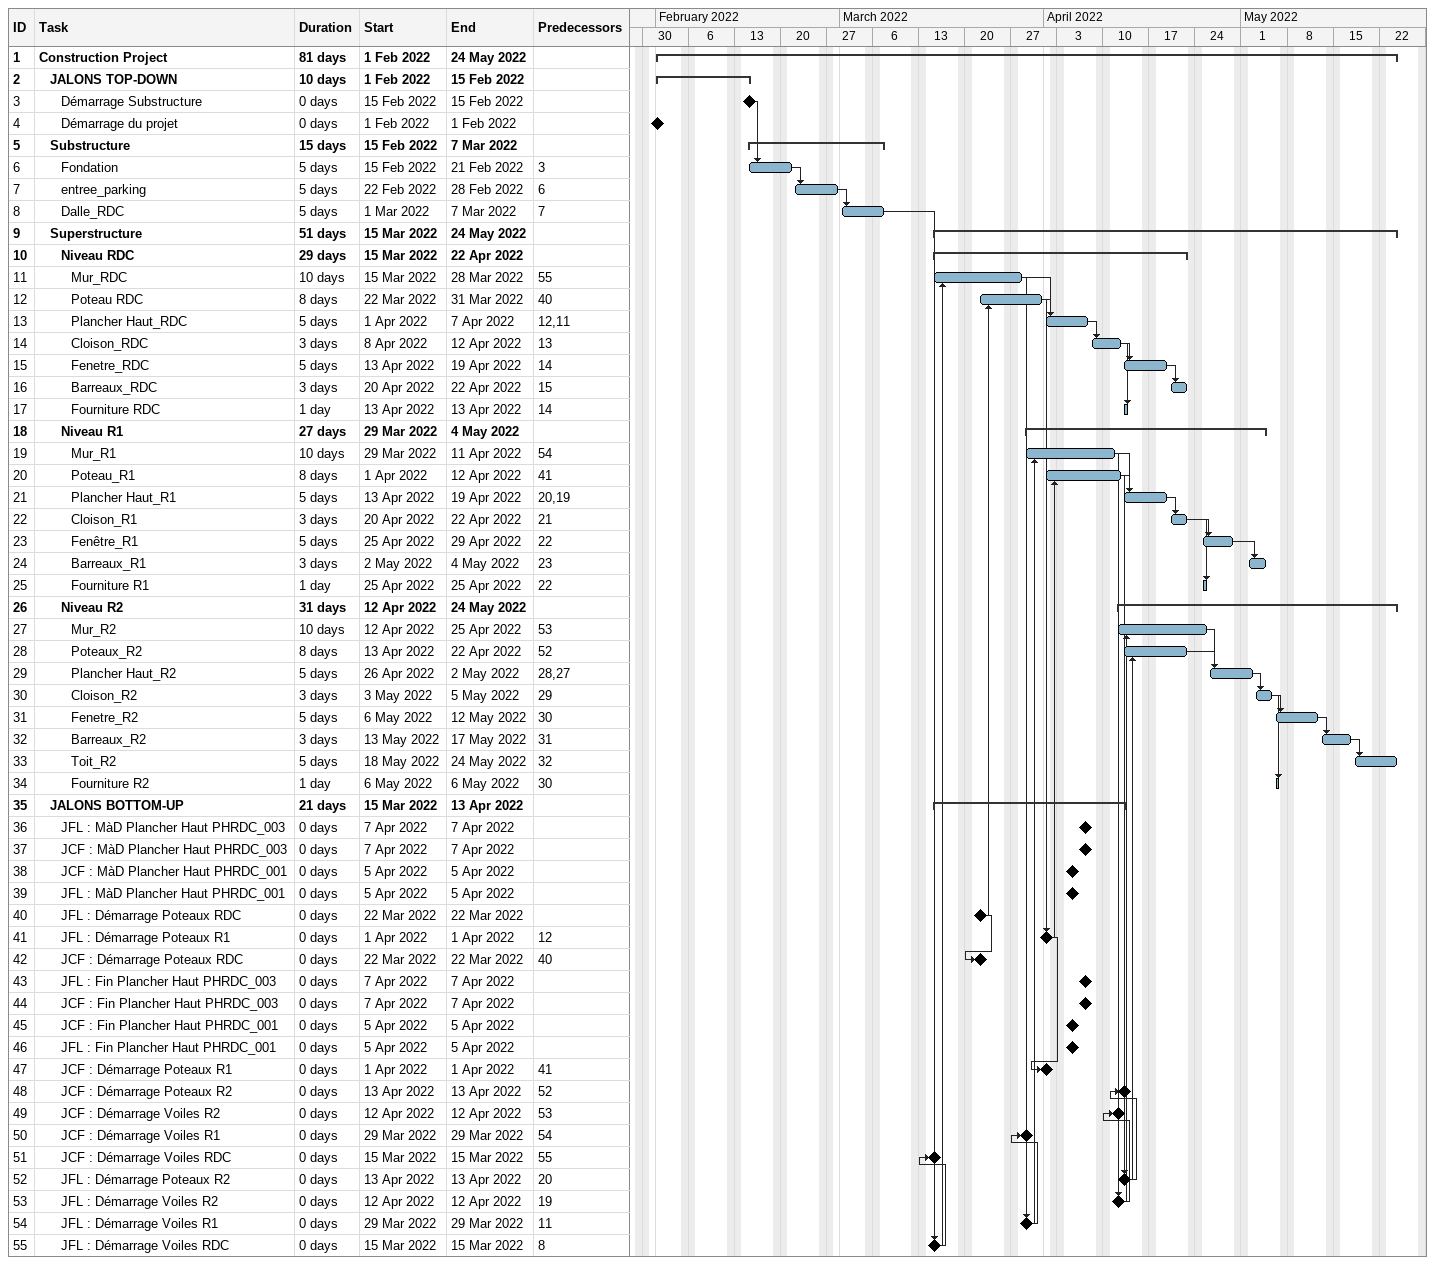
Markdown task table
| ID | Level | Task | Duration | Start | Finish | Predecessors |
|---|---|---|---|---|---|---|
| 1 | 1 | **Construction Project** | 81d | 2022-02-01 | 2022-05-24 |  |
| 2 | 2 | **JALONS TOP-DOWN** | 10d | 2022-02-01 | 2022-02-15 |  |
| 3 | 3 | Démarrage Substructure | 0d | 2022-02-15 | 2022-02-15 |  |
| 4 | 3 | Démarrage du projet | 0d | 2022-02-01 | 2022-02-01 |  |
| 5 | 2 | **Substructure** | 15d | 2022-02-15 | 2022-03-07 |  |
| 6 | 3 | Fondation | 5d | 2022-02-15 | 2022-02-21 | 3 |
| 7 | 3 | entree_parking | 5d | 2022-02-22 | 2022-02-28 | 6 |
| 8 | 3 | Dalle_RDC | 5d | 2022-03-01 | 2022-03-07 | 7 |
| 9 | 2 | **Superstructure** | 51d | 2022-03-15 | 2022-05-24 |  |
| 10 | 3 | **Niveau RDC** | 29d | 2022-03-15 | 2022-04-22 |  |
| 11 | 4 | Mur_RDC | 10d | 2022-03-15 | 2022-03-28 | 55 |
| 12 | 4 | Poteau RDC | 8d | 2022-03-22 | 2022-03-31 | 40 |
| 13 | 4 | Plancher Haut_RDC | 5d | 2022-04-01 | 2022-04-07 | 12, 11 |
| 14 | 4 | Cloison_RDC | 3d | 2022-04-08 | 2022-04-12 | 13 |
| 15 | 4 | Fenetre_RDC | 5d | 2022-04-13 | 2022-04-19 | 14 |
| 16 | 4 | Barreaux_RDC | 3d | 2022-04-20 | 2022-04-22 | 15 |
| 17 | 4 | Fourniture RDC | 1d | 2022-04-13 | 2022-04-13 | 14 |
| 18 | 3 | **Niveau R1** | 27d | 2022-03-29 | 2022-05-04 |  |
| 19 | 4 | Mur_R1 | 10d | 2022-03-29 | 2022-04-11 | 54 |
| 20 | 4 | Poteau_R1 | 8d | 2022-04-01 | 2022-04-12 | 41 |
| 21 | 4 | Plancher Haut_R1 | 5d | 2022-04-13 | 2022-04-19 | 20, 19 |
| 22 | 4 | Cloison_R1 | 3d | 2022-04-20 | 2022-04-22 | 21 |
| 23 | 4 | Fenêtre_R1 | 5d | 2022-04-25 | 2022-04-29 | 22 |
| 24 | 4 | Barreaux_R1 | 3d | 2022-05-02 | 2022-05-04 | 23 |
| 25 | 4 | Fourniture R1 | 1d | 2022-04-25 | 2022-04-25 | 22 |
| 26 | 3 | **Niveau R2** | 31d | 2022-04-12 | 2022-05-24 |  |
| 27 | 4 | Mur_R2 | 10d | 2022-04-12 | 2022-04-25 | 53 |
| 28 | 4 | Poteaux_R2 | 8d | 2022-04-13 | 2022-04-22 | 52 |
| 29 | 4 | Plancher Haut_R2 | 5d | 2022-04-26 | 2022-05-02 | 28, 27 |
| 30 | 4 | Cloison_R2 | 3d | 2022-05-03 | 2022-05-05 | 29 |
| 31 | 4 | Fenetre_R2 | 5d | 2022-05-06 | 2022-05-12 | 30 |
| 32 | 4 | Barreaux_R2 | 3d | 2022-05-13 | 2022-05-17 | 31 |
| 33 | 4 | Toit_R2 | 5d | 2022-05-18 | 2022-05-24 | 32 |
| 34 | 4 | Fourniture R2 | 1d | 2022-05-06 | 2022-05-06 | 30 |
| 35 | 2 | **JALONS BOTTOM-UP** | 21d | 2022-03-15 | 2022-04-13 |  |
| 36 | 3 | JFL : MàD Plancher Haut PHRDC_003 | 0d | 2022-04-07 | 2022-04-07 |  |
| 37 | 3 | JCF : MàD Plancher Haut PHRDC_003 | 0d | 2022-04-07 | 2022-04-07 |  |
| 38 | 3 | JCF : MàD Plancher Haut PHRDC_001 | 0d | 2022-04-05 | 2022-04-05 |  |
| 39 | 3 | JFL : MàD Plancher Haut PHRDC_001 | 0d | 2022-04-05 | 2022-04-05 |  |
| 40 | 3 | JFL : Démarrage Poteaux RDC | 0d | 2022-03-22 | 2022-03-22 |  |
| 41 | 3 | JFL : Démarrage Poteaux R1 | 0d | 2022-04-01 | 2022-04-01 | 12 |
| 42 | 3 | JCF : Démarrage Poteaux RDC | 0d | 2022-03-22 | 2022-03-22 | 40 |
| 43 | 3 | JFL : Fin Plancher Haut PHRDC_003 | 0d | 2022-04-07 | 2022-04-07 |  |
| 44 | 3 | JCF : Fin Plancher Haut PHRDC_003 | 0d | 2022-04-07 | 2022-04-07 |  |
| 45 | 3 | JCF : Fin Plancher Haut PHRDC_001 | 0d | 2022-04-05 | 2022-04-05 |  |
| 46 | 3 | JFL : Fin Plancher Haut PHRDC_001 | 0d | 2022-04-05 | 2022-04-05 |  |
| 47 | 3 | JCF : Démarrage Poteaux R1 | 0d | 2022-04-01 | 2022-04-01 | 41 |
| 48 | 3 | JCF : Démarrage Poteaux R2 | 0d | 2022-04-13 | 2022-04-13 | 52 |
| 49 | 3 | JCF : Démarrage Voiles R2 | 0d | 2022-04-12 | 2022-04-12 | 53 |
| 50 | 3 | JCF : Démarrage Voiles R1 | 0d | 2022-03-29 | 2022-03-29 | 54 |
| 51 | 3 | JCF : Démarrage Voiles RDC | 0d | 2022-03-15 | 2022-03-15 | 55 |
| 52 | 3 | JFL : Démarrage Poteaux R2 | 0d | 2022-04-13 | 2022-04-13 | 20 |
| 53 | 3 | JFL : Démarrage Voiles R2 | 0d | 2022-04-12 | 2022-04-12 | 19 |
| 54 | 3 | JFL : Démarrage Voiles R1 | 0d | 2022-03-29 | 2022-03-29 | 11 |
| 55 | 3 | JFL : Démarrage Voiles RDC | 0d | 2022-03-15 | 2022-03-15 | 8 |
